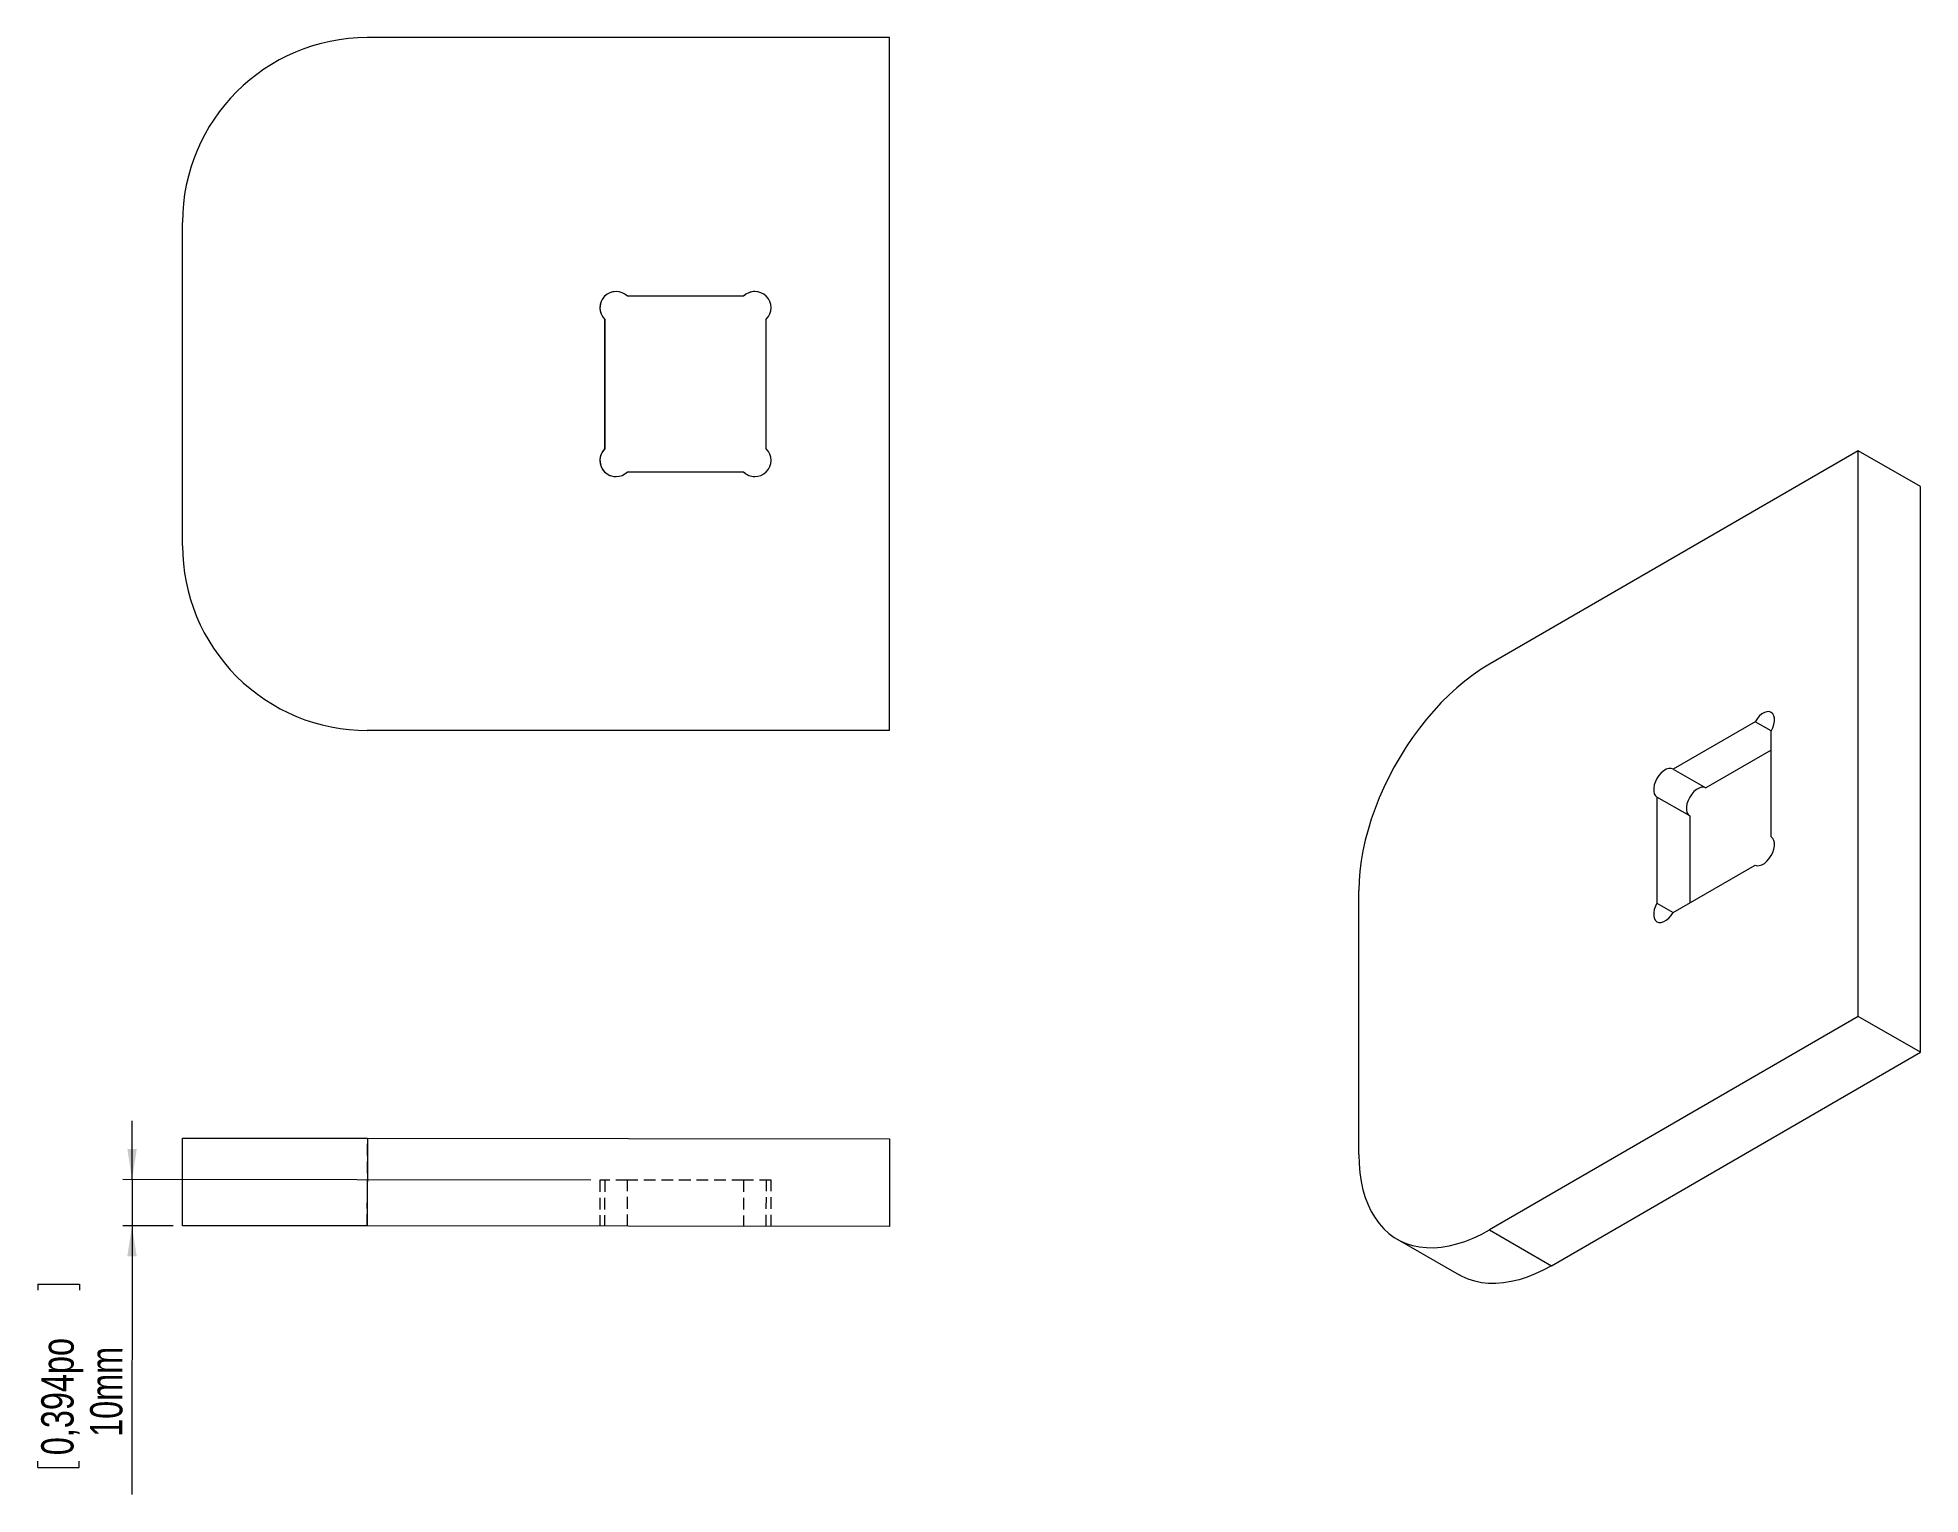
# Paper-space layout 'Feuille5' of a CAD drawing. Header units: millimetres. Extents: x 39 to 243, y 25 to 182.
import ezdxf

# ---------------------------------------------------------------- set-up
doc = ezdxf.new("R2010")
doc.units = ezdxf.units.MM
doc.linetypes.add('HIDDEN', pattern=[1.905, 1.27, -0.635])
doc.styles.add('SLDTEXTSTYLE0', font='TXT', dxfattribs={"width": 0.75})
doc.dimstyles.new('SLDDIMSTYLE1', dxfattribs={"dimtxt": 3.5, "dimasz": 3.302, "dimexe": 0, "dimexo": 0.0625, "dimgap": 0.875, "dimtad": 1, "dimtoh": 1, "dimlfac": 2, "dimrnd": 1e-09, "dimzin": 12, "dimdsep": 46, "dimtxsty": 'SLDTEXTSTYLE0', "dimsah": 1, "dimcen": 0.09, "dimadec": 0, "dimazin": 0, "dimtfac": 1, "dimtofl": 0, "dimtmove": 0, "dimatfit": 3, "dimfxl": 1, "dimfrac": 2, "dimtolj": 1, "dimtzin": 12, "dimarcsym": 0})

# ---------------------------------------------------------------- blocks, each defined once
blk = doc.blocks.new('*D132')
at = {"color": 7, "linetype": 'Continuous', "lineweight": 0}
for p, q in [((49.33, 58.62), (49.34, 64.97)), ((98.97, 58.56), (48.33, 58.62)), ((49.33, 58.62), (49.32, 53.62)), ((53.79, 53.61), (48.32, 53.62)), ((49.32, 53.62), (49.29, 24.54)), ((39.13, 47.3), (43.63, 47.3)), ((39.13, 47.3), (39.13, 46.64)), ((43.63, 47.3), (43.63, 46.63)), ((39.11, 27.46), (39.11, 28.12)), ((39.11, 27.46), (43.6, 27.46)), ((43.6, 27.46), (43.6, 28.12))]:
    blk.add_line(p, q, dxfattribs=at)
for points in [[(49.33, 58.62), (49.84, 61.92), (48.82, 61.92)], [(49.32, 53.62), (48.81, 50.32), (49.83, 50.32)]]:
    blk.add_solid(points, dxfattribs=at)
at = {"color": 7, "linetype": 'Continuous', "lineweight": 0, "char_height": 3.5, "attachment_point": 1, "rotation": 89.9312, "style": 'SLDTEXTSTYLE0'}
for s, insert in [('0,394po', (39.49, 28.78)), ('10mm', (44.78, 30.76))]:
    blk.add_mtext(s, dxfattribs=dict(at, insert=insert))

psp = doc.layouts.new('Feuille5')

# ---------------------------------------------------------------- linework, layer by layer
at = {"color": 7, "linetype": 'Continuous', "lineweight": 15}
for p, q in [((131.3166, 182.2272), (74.7881, 182.2272)), ((131.3166, 107.2272), (131.3166, 182.2272)), ((131.3281, 182.2272), (131.3166, 182.2272)), ((131.3281, 107.2272), (131.3281, 182.2272)), ((54.7881, 127.2272), (54.7881, 162.2272)), ((115.5012, 154.2272), (102.951, 154.2272)), ((115.5072, 154.2272), (115.5012, 154.2272)), ((100.4761, 151.7523), (100.4761, 137.7021)), ((100.4821, 151.7523), (100.4761, 151.7523)), ((100.4821, 151.7523), (100.4821, 137.7021)), ((117.9761, 137.7021), (117.9761, 151.7523)), ((100.4761, 137.7021), (100.4821, 137.7021)), ((236.1623, 137.5078), (196.2386, 114.4049)), ((236.1623, 76.2673), (236.1623, 137.5078)), ((242.8879, 133.6345), (236.1623, 137.5078)), ((102.951, 135.2272), (115.5012, 135.2272)), ((115.5012, 135.2272), (115.5072, 135.2272)), ((242.8879, 72.394), (242.8879, 133.6345)), ((224.9925, 108.181), (216.1288, 103.0518)), ((226.7416, 107.1737), (224.9925, 108.181)), ((131.3166, 107.2272), (74.7881, 107.2272)), ((131.3281, 107.2272), (131.3166, 107.2272)), ((226.7404, 95.699), (226.7404, 107.1716)), ((226.7404, 105.1055), (219.6686, 101.0132)), ((216.1288, 103.0518), (219.6686, 101.0132)), ((214.3809, 100.0195), (214.3809, 88.5469)), ((217.9207, 97.9809), (214.3809, 100.0195)), ((217.9207, 97.9809), (217.9207, 88.5744)), ((216.1288, 87.5375), (224.9925, 92.6667)), ((182.1134, 61.3213), (182.1134, 89.9002)), ((214.3809, 88.5469), (216.1312, 87.5389)), ((236.1623, 76.2673), (196.2386, 53.1643)), ((242.8879, 72.394), (236.1623, 76.2673)), ((202.9641, 49.2911), (242.8879, 72.394)), ((54.7881, 53.6137), (54.7995, 63.1136)), ((54.7995, 63.1136), (74.7995, 63.0896)), ((74.7995, 63.0896), (74.7881, 53.5896)), ((74.7995, 63.0896), (131.3281, 63.0217)), ((131.3281, 63.0217), (131.3166, 53.5217)), ((74.7881, 53.5896), (54.7881, 53.6137)), ((131.3166, 53.5217), (74.7881, 53.5896)), ((196.2386, 53.1643), (202.9641, 49.2911)), ((186.2574, 52.1638), (192.983, 48.2905))]:
    psp.add_line(p, q, dxfattribs=at)
at = {"color": 7, "linetype": 'HIDDEN', "lineweight": 0}
for p, q in [((74.7881, 53.5896), (74.7995, 63.0896)), ((99.9696, 58.5594), (99.9636, 53.5594)), ((102.957, 58.5558), (99.9696, 58.5594)), ((100.4821, 58.5588), (100.4761, 53.5588)), ((102.951, 53.5558), (102.957, 58.5558)), ((115.5072, 58.5407), (102.957, 58.5558)), ((115.5072, 58.5407), (115.5012, 53.5407)), ((118.4947, 58.5371), (115.5072, 58.5407)), ((117.9761, 53.5377), (117.9821, 58.5377)), ((118.4887, 53.5371), (118.4947, 58.5371))]:
    psp.add_line(p, q, dxfattribs=at)
at = {"color": 7, "linetype": 'Continuous', "lineweight": 15, "flags": 128}
for points in [[(196.2386, 114.4049), (195.3516, 113.8594), (194.4682, 113.2517), (193.5918, 112.584), (192.7258, 111.8591), (191.8737, 111.0797), (191.0388, 110.2491), (190.2244, 109.3704), (189.4337, 108.4471), (188.6699, 107.4829), (187.936, 106.4815), (187.2349, 105.447), (186.5692, 104.3833), (185.9418, 103.2948), (185.355, 102.1856), (184.8111, 101.0603), (184.3123, 99.9231), (183.8606, 98.7787), (183.4578, 97.6315), (183.1053, 96.486), (182.8048, 95.3468), (182.5572, 94.2183), (182.3636, 93.1051), (182.2248, 92.0114), (182.1413, 90.9417), (182.1134, 89.9002)], [(226.7404, 107.1716), (226.913, 107.5217), (227.0331, 107.8794), (227.0946, 108.227), (227.0946, 108.547), (227.0331, 108.8233), (226.913, 109.0421), (226.7404, 109.1925), (226.524, 109.2668), (226.2747, 109.2613), (226.0049, 109.1764), (225.7281, 109.0162), (225.4583, 108.7888), (225.2089, 108.5057), (224.9925, 108.181)], [(216.1288, 103.0518), (215.9124, 103.1261), (215.6631, 103.1206), (215.3933, 103.0357), (215.1165, 102.8755), (214.8467, 102.6482), (214.5973, 102.365), (214.3809, 102.0403), (214.2084, 101.6903), (214.0883, 101.3325), (214.0267, 100.9849), (214.0267, 100.6649), (214.0883, 100.3886), (214.2084, 100.1698), (214.3809, 100.0195)], [(219.6686, 101.0132), (219.4522, 101.0875), (219.2029, 101.082), (218.933, 100.9971), (218.6563, 100.8369), (218.3864, 100.6096), (218.1371, 100.3265), (217.9207, 100.0017), (217.7481, 99.6517), (217.6281, 99.2939), (217.5665, 98.9463), (217.5665, 98.6264), (217.6281, 98.35), (217.7481, 98.1312), (217.9207, 97.9809)], [(224.9925, 92.6667), (225.2089, 92.5924), (225.4583, 92.5979), (225.7281, 92.6828), (226.0049, 92.843), (226.2747, 93.0703), (226.524, 93.3535), (226.7404, 93.6782), (226.913, 94.0282), (227.0331, 94.386), (227.0946, 94.7336), (227.0946, 95.0536), (227.0331, 95.3299), (226.913, 95.5487), (226.7404, 95.699)], [(214.3809, 88.5469), (214.2084, 88.1968), (214.0883, 87.8391), (214.0267, 87.4915), (214.0267, 87.1715), (214.0883, 86.8952), (214.2084, 86.6764), (214.3809, 86.526), (214.5973, 86.4517), (214.8467, 86.4572), (215.1165, 86.5421), (215.3933, 86.7023), (215.6631, 86.9297), (215.9124, 87.2128), (216.1288, 87.5375)], [(182.1134, 61.3213), (182.1413, 60.312), (182.2248, 59.3389), (182.3636, 58.406), (182.5572, 57.5168), (182.8048, 56.6748), (183.1053, 55.8835), (183.4578, 55.1459), (183.8606, 54.4649), (184.3123, 53.8432), (184.8111, 53.2833), (185.355, 52.7874), (185.9418, 52.3574), (186.5692, 51.9951), (187.2349, 51.7018), (187.936, 51.4788), (188.6699, 51.3268), (189.4337, 51.2466), (190.2244, 51.2383), (191.0388, 51.3021), (191.8737, 51.4378), (192.7258, 51.6446), (193.5918, 51.922), (194.4682, 52.2687), (195.3516, 52.6833), (196.2386, 53.1643)], [(202.9641, 49.2911), (202.0772, 48.81), (201.1938, 48.3954), (200.3174, 48.0487), (199.4514, 47.7714), (198.5992, 47.5645), (197.7643, 47.4289), (196.95, 47.365), (196.1593, 47.3733), (195.3955, 47.4535), (194.6616, 47.6055), (193.9604, 47.8285), (193.2948, 48.1218), (192.983, 48.2905)]]:
    psp.add_lwpolyline(points, dxfattribs=at)
at = {"color": 7, "linetype": 'Continuous', "lineweight": 15}
for centre, radius, start, end in [((74.7881, 162.2272), 20, 90.000021, 180.00002), ((101.7136, 152.9898), 1.75, 45.000021, 225.000021), ((101.7196, 152.9898), 1.75, 90.000039, 224.99999), ((116.7387, 152.9898), 1.75, 314.999979, 134.999979), ((116.7447, 152.9898), 1.75, 90.000003, 135.000026), ((101.7136, 136.4646), 1.75, 134.999979, 314.999979), ((101.7196, 136.4646), 1.75, 135.000004, 269.999966), ((116.7387, 136.4646), 1.75, 225.000021, 45.000021), ((116.7447, 136.4646), 1.75, 224.999974, 269.999997), ((74.7881, 127.2272), 20, 179.999979, 269.99998)]:
    psp.add_arc(centre, radius, start, end, dxfattribs=at)

# ---------------------------------------------------------------- dimensions: what is measured, and where the dimension line sits
at = {"color": 7, "linetype": 'Continuous', "lineweight": 0}
dim = psp.add_linear_dim(base=(49.3224, 53.6202), p1=(99.9696, 58.5594), p2=(54.7881, 53.6137), angle=89.931158, dimstyle='SLDDIMSTYLE1', dxfattribs=at)
dim.commit()
dim.dimension.update_dxf_attribs({"geometry": '*D132', "text_midpoint": (49.3028, 37.3695), "dimtype": 160})

doc.saveas('drawing.dxf')
